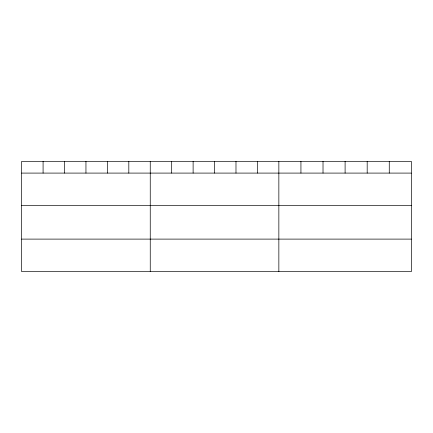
<?xml version="1.0" encoding="UTF-8"?>
<svg xmlns="http://www.w3.org/2000/svg" width="433" height="433" viewBox="0 0 433 433"><rect width="100%" height="100%" fill="white"/><g stroke="black" fill="none" stroke-linecap="round" stroke-linejoin="round"><path stroke-width="0.65" d="M411.35 173.092L411.35 271.621L21.65 271.621L21.65 161.379L411.35 161.379L411.35 173.092L21.65 173.092M21.65 205.61L411.35 205.61M21.65 239.108L411.35 239.108M389.267 161.379L389.267 173.092M367.184 161.379L367.184 173.092M345.101 161.379L345.101 173.092M323.018 161.379L323.018 173.092M300.935 161.379L300.935 173.092M278.852 161.379L278.852 271.621M257.418 161.379L257.418 173.092M235.985 161.379L235.985 173.092M214.552 161.379L214.552 173.092M193.118 161.379L193.118 173.092M171.684 161.379L171.684 173.092M150.251 161.379L150.251 271.621M128.817 161.379L128.817 173.092M107.384 161.379L107.384 173.092M85.951 161.379L85.951 173.092M64.517 161.379L64.517 173.092M43.084 161.379L43.084 173.092"/></g></svg>
